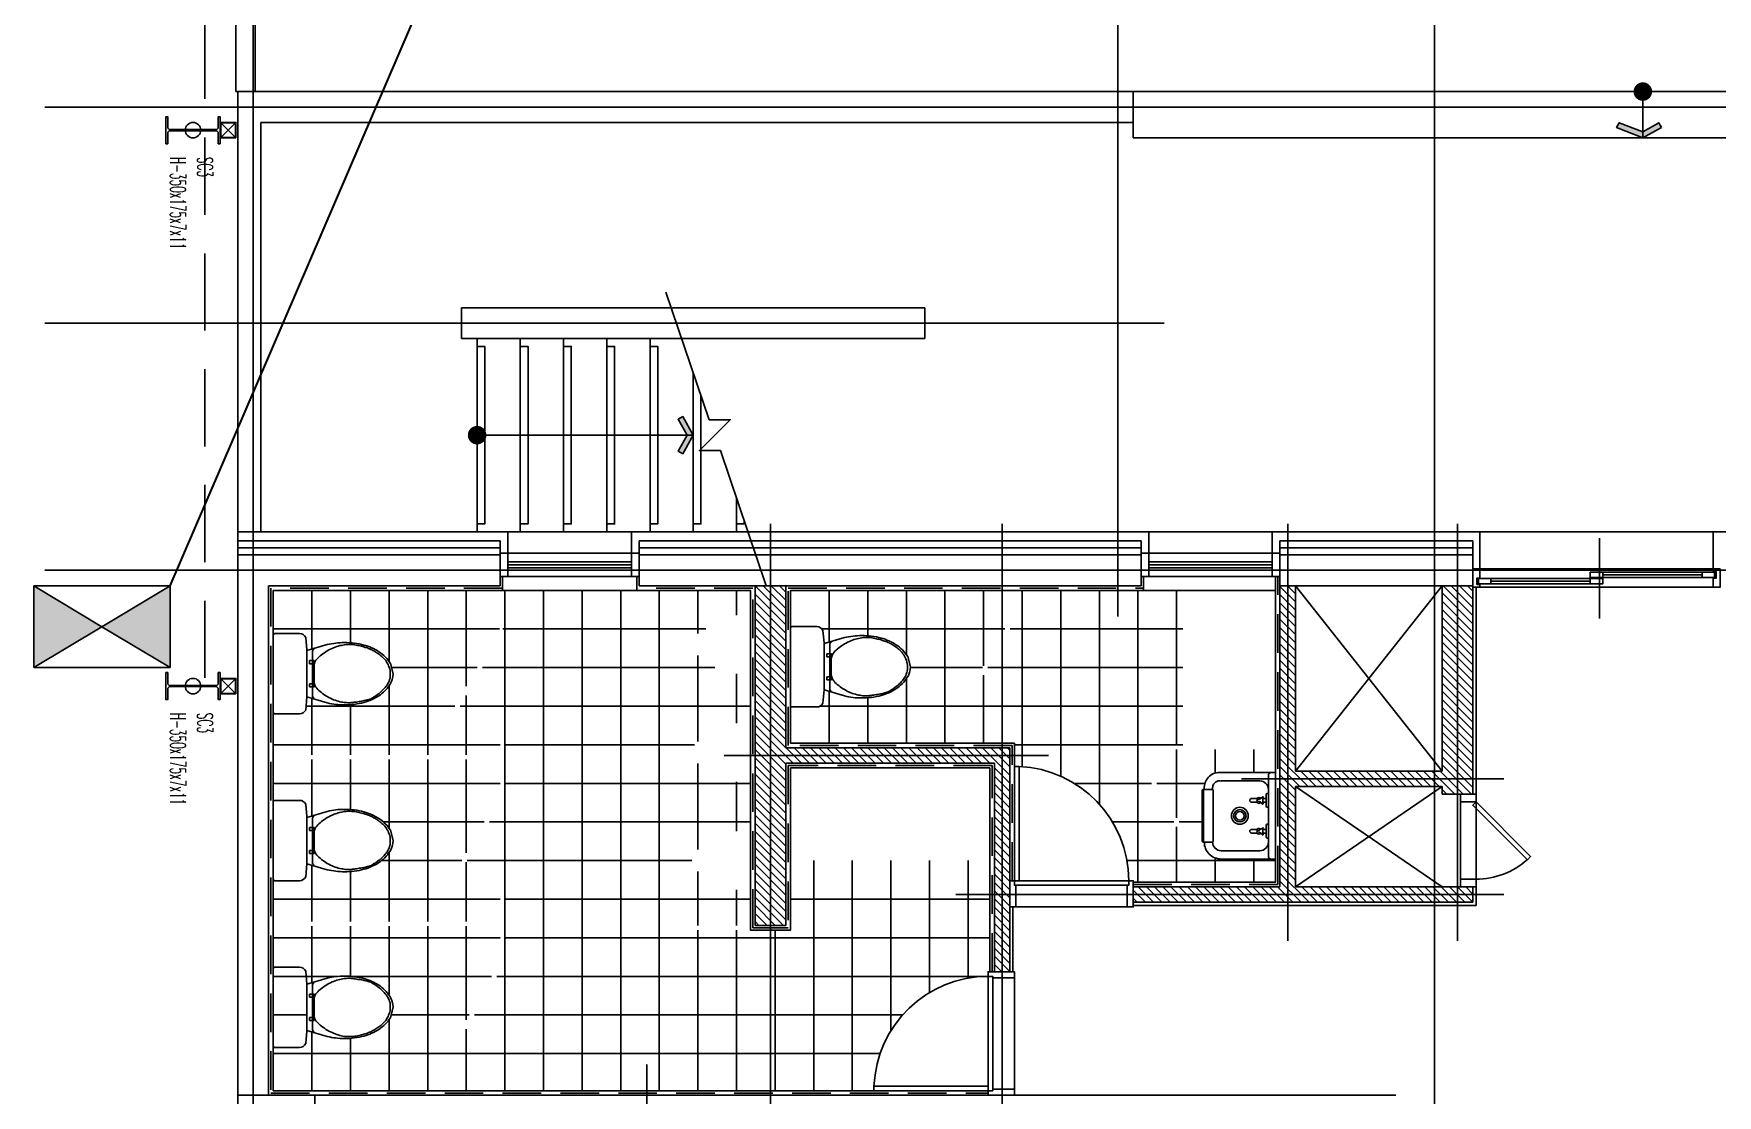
# Model space of a CAD drawing. Header units: millimetres. Extents: x 10462777 to 22643323, y 453826 to 1389191.
# Drawn here: x 11335074 to 11345979, y 601898 to 608773 of the extents above; entities that cross this region are included whole.
import ezdxf
from ezdxf.enums import TextEntityAlignment as Align

# ---------------------------------------------------------------- set-up
doc = ezdxf.new("R2010")
doc.units = ezdxf.units.MM
doc.header["$LTSCALE"] = 200
doc.header["$MEASUREMENT"] = 0
doc.linetypes.add('HIDDEN', pattern=[3.75, 2.5, -1.25])
doc.layers.get('0').update_dxf_attribs({"linetype": 'CONTINUOUS'})
doc.layers.add('AM_8', color=1, linetype='CONTINUOUS', lineweight=15)
for name, color, linetype in [('CEN', 1, 'CONTINUOUS'), ('COL', 2, 'CONTINUOUS'), ('column', 2, 'CONTINUOUS'), ('door', 4, 'CONTINUOUS'), ('EL', 9, 'CONTINUOUS'), ('ELE6', 7, 'CONTINUOUS'), ('FIN', 5, 'CONTINUOUS'), ('FUR', 8, 'CONTINUOUS'), ('HATCH', 8, 'CONTINUOUS'), ('ma', 7, 'HIDDEN'), ('open', 1, 'CONTINUOUS'), ('panel', 4, 'CONTINUOUS'), ('PIPE', 4, 'CONTINUOUS'), ('res', 9, 'HIDDEN'), ('st', 8, 'CONTINUOUS'), ('TOI', 8, 'CONTINUOUS'), ('WAL', 3, 'CONTINUOUS'), ('WID', 4, 'CONTINUOUS'), ('win', 6, 'CONTINUOUS'), ('WIN2', 5, 'CONTINUOUS'), ('단열재', 8, 'CONTINUOUS'), ('바닥타일', 5, 'CONTINUOUS'), ('외부마감', 5, 'CONTINUOUS')]:
    doc.layers.add(name, color=color, linetype=linetype)
doc.layers.add('No_Print', color=153, linetype='CONTINUOUS', plot=False)
doc.styles.add('HYwulM', font='txt.shx ', dxfattribs={"bigfont": ' whgtxt.shx'})
doc.linetypes.add('BATTING', pattern='A,0.00254,-2.54,[134,ltypeshp.shx,S=2.54,R=0,X=-2.54,Y=0],-5.08,[134,ltypeshp.shx,S=2.54,R=180,X=2.54,Y=0],-2.54', length=10.16254)

# ---------------------------------------------------------------- blocks, each defined once
blk = doc.blocks.new('to-la-004-D-P')
for p, q in [((-280, 0), (-280, -28)), ((-280, 0), (-280, -350)), ((280, -350), (280, 0)), ((280, -28), (280, 0)), ((0, -45), (-263, -45)), ((-226, -100), (-226, -351)), ((171, -45), (-171, -45)), ((-145, -52), (-145, -45)), ((-138, -59), (-88, -59)), ((-62, -59), (-112, -59)), ((-112, -59), (-112, -80)), ((-88, -59), (-78, -59)), ((-88, -59), (-88, -81)), ((-55, -52), (-55, -45)), ((55, -52), (55, -45)), ((62, -59), (112, -59)), ((138, -59), (88, -59)), ((88, -59), (88, -80)), ((112, -59), (112, -81)), ((145, -52), (145, -45)), ((263, -45), (171, -45)), ((226, -351), (226, -100)), ((-112, -123), (-112, -153)), ((-88, -122), (-88, -153)), ((88, -123), (88, -153)), ((112, -122), (112, -153)), ((-186, -406), (-170, -406)), ((-170, -408), (-170, -468)), ((-165, -403), (0, -403)), ((165, -403), (0, -403)), ((171, -406), (170, -406)), ((170, -408), (170, -468)), ((-185, -460), (-170, -460)), ((-170, -465), (0, -465)), ((-165, -473), (165, -473)), ((170, -465), (0, -465)), ((170, -460), (170, -460))]:
    blk.add_line(p, q)
for radius in [55, 40, 27.1]:
    blk.add_circle((0, -230), radius)
for centre, radius, start, end in [((-263, -28), 17, 180, 270), ((-171, -100), 55, 90, 180), ((-138, -52), 7, 180, 270), ((-120, -81), 3.46, 61.6025, 241.6025), ((-153, -121), 48.1, 7.4757, 50.564), ((-99, -34), 48.1, 245.1277, 291.9121), ((-100, -106), 18.2, 135.2631, 221.2679), ((-48, -122), 48.1, 128.6801, 170.795), ((-100, -106), 18.2, 320.2571, 41.3381), ((-79, -82), 3.4, 295.5975, 115.5975), ((-62, -52), 7, 270, 0), ((62, -52), 7, 180, 270), ((80, -81), 3.46, 61.6025, 241.6025), ((47, -121), 48.1, 7.4757, 50.564), ((101, -34), 48.1, 245.1277, 291.9121), ((100, -106), 18.2, 135.2631, 221.2679), ((152, -122), 48.1, 128.6801, 170.795), ((100, -106), 18.2, 320.2571, 41.3381), ((121, -82), 3.4, 295.5975, 115.5975), ((138, -52), 7, 270, 0), ((171, -100), 55, 0, 90), ((263, -28), 17, 270, 0), ((-119, -123), 7, 0, 41.2679), ((-100, -153), 12.2, 180, 0), ((-100, -115), 4.93, 180.0773, 0.0773), ((-81, -122), 7, 140.2571, 180), ((81, -123), 7, 0, 41.2679), ((100, -153), 12.2, 180, 0), ((100, -115), 4.93, 180.0773, 0.0773), ((119, -122), 7, 140.2571, 180), ((-183, -362), 98.1, 172.9916, 268.633), ((-183, -362), 43.9, 165.3192, 266.7228), ((-165, -408), 5, 90, 180), ((165, -408), 5, 0, 90), ((170, -350), 110, 270, 0), ((171, -351), 55, 270, 0), ((-165, -468), 5, 180, 270), ((165, -468), 5, 270, 0)]:
    blk.add_arc(centre, radius, start, end)
blk = doc.blocks.new('2p-t204')
at = {"color": 0}
for p, q in [((-150, -217), (155, -217)), ((-150, -255), (150, -255)), ((-85, -235), (-65, -235)), ((-85, -265), (-85, -235)), ((-65, -265), (-85, -265)), ((-65, -235), (-65, -265)), ((65, -265), (65, -235)), ((65, -235), (85, -235)), ((85, -265), (65, -265)), ((85, -235), (85, -265))]:
    blk.add_line(p, q, dxfattribs=at)
blk.add_lwpolyline([(150, -217), (189, -350, -0.05768), (202, -461, -0.065122), (186, -587, -0.077906), (143, -683, -0.107177), (72, -754, -0.144137), (0, -776), (-67, -759, -0.107177), (-143, -683, -0.077906), (-186, -587, -0.065122), (-202, -461, -0.057645), (-189, -350), (-150, -217), (-155, -217), (-235, -210, -0.286796), (-260, -170), (-260, -10, -0.414214), (-250, 0), (250, 0, -0.414214), (260, -10), (260, -170, -0.286796), (235, -210), (150, -217)], format="xyb", dxfattribs=at)
blk.add_lwpolyline([(155, -217), (150, -217)], dxfattribs=at)
blk.add_lwpolyline([(87, -276), (94, -282), (101, -288), (108, -295), (115, -303), (122, -312), (129, -321), (136, -331), (142, -340), (148, -350), (154, -360), (159, -370), (164, -381), (168, -391), (172, -401), (175, -411), (178, -421), (181, -431), (183, -441), (184, -450), (186, -459), (187, -468), (187, -475), (188, -482), (188, -487), (188, -491), (189, -495), (188, -497), (188, -499), (188, -502), (187, -504), (187, -508), (186, -512), (186, -517), (185, -524), (184, -531), (183, -539), (181, -548), (180, -556), (179, -565), (177, -573), (176, -582), (174, -589), (172, -597), (171, -604), (169, -610), (168, -615), (166, -620), (165, -624), (164, -627), (164, -629), (163, -631), (162, -633), (161, -635), (160, -636), (159, -639), (157, -641), (155, -645), (152, -649), (149, -654), (146, -659), (142, -665), (137, -672), (132, -678), (127, -685), (122, -692), (116, -699), (109, -706), (103, -712), (96, -719), (88, -725), (81, -731), (73, -737), (64, -742), (56, -746), (47, -750), (37, -753), (28, -756), (18, -757), (9, -758), (-1, -758), (-11, -758), (-22, -756), (-32, -754), (-41, -751), (-51, -747), (-60, -743), (-69, -738), (-78, -733), (-85, -728), (-93, -722), (-99, -716), (-105, -710), (-111, -703), (-117, -697), (-122, -690), (-127, -684), (-131, -677), (-136, -671), (-140, -664), (-144, -658), (-148, -651), (-151, -644), (-155, -638), (-158, -631), (-161, -624), (-164, -617), (-167, -610), (-169, -603), (-171, -595), (-174, -587), (-176, -580), (-178, -571), (-180, -563), (-182, -555), (-184, -546), (-186, -537), (-187, -528), (-189, -519), (-189, -509), (-190, -500), (-190, -490), (-190, -481), (-189, -471), (-188, -461), (-186, -451), (-184, -441), (-182, -431), (-179, -421), (-176, -411), (-172, -401), (-168, -391), (-164, -381), (-159, -370), (-154, -360), (-149, -350), (-143, -340), (-136, -331), (-129, -321), (-123, -312), (-115, -303), (-108, -295), (-101, -288), (-94, -282), (-87, -276), (-80, -272), (-74, -269), (-67, -267), (-61, -265), (-54, -264), (-48, -264), (-41, -264), (-33, -264), (-25, -264), (-17, -264), (-8, -264), (0, -264), (9, -264), (17, -264), (26, -264), (33, -264), (41, -264), (48, -264), (54, -264), (61, -265), (67, -267), (74, -269), (80, -272)], close=True, dxfattribs=at)
for centre, start, end in [((-148, -267), 98.7037, 171.2963), ((148, -267), 8.7037, 81.2963)]:
    blk.add_arc(centre, 11.9, start, end, dxfattribs=at)

msp = doc.modelspace()

# ---------------------------------------------------------------- hatches: boundary and pattern name
at = {"layer": 'AM_8', "ltscale": 10}
for points in [[(11335516.93627, 604933.26695), (11335516.93627, 604933.26695), (11335516.93627, 604933.26695), (11335074.44813, 605198.34014), (11335074.44813, 604668.19375)], [(11335959.4244, 604668.19375), (11335959.4244, 605198.34014), (11335516.93627, 604933.26695), (11335760.28468, 604787.4887)]]:
    msp.add_hatch(color=0, dxfattribs=at).paths.add_polyline_path(points)
at = {"layer": 'HATCH', "ltscale": 10}
h = msp.add_hatch(dxfattribs=at)
h.set_pattern_fill('ANSI31', color=256, scale=300, angle=810, style=0)
h.set_pattern_definition([(135, (11341996.325, 656882.325), (-26.516504, -26.516504), [])])
h.paths.add_polyline_path([(11339746.32522, 605198.38494), (11339946.32522, 605198.38494), (11339946.32522, 604148.38494), (11341396.32522, 604148.38494), (11341396.32522, 602698.38494), (11341296.32522, 602698.38494), (11341296.32522, 604048.38494), (11339946.32522, 604048.38494), (11339946.32522, 602998.38494), (11339746.32522, 602998.38494)])
h = msp.add_hatch(dxfattribs=at)
h.set_pattern_fill('ANSI31', color=256, scale=300, angle=810, style=0)
h.set_pattern_definition([(135, (11344396.325, 603148.385), (-26.5165, -26.5165), [])])
h.paths.add_polyline_path([(11343246.32522, 603898.38494), (11344196.32522, 603898.38494), (11344196.32522, 603848.38494), (11344396.32522, 603848.38494), (11344396.32522, 605198.38494), (11344196.32522, 605198.38494), (11344196.32522, 603998.38494), (11343246.32522, 603998.38494), (11343246.32522, 605198.38494), (11343146.32522, 605198.38494), (11343146.32522, 603248.38494), (11342196.32523, 603248.38494), (11342196.32523, 603148.38494), (11344396.32522, 603148.38494), (11344396.32522, 603248.38494), (11343246.32522, 603248.38494)])
at = {"layer": 'st'}
for points in [[(11345616.32522, 608166.19356), (11345496.32522, 608098.38494), (11345326.32522, 608166.19356), (11345343.54387, 608196.66516), (11345496.32522, 608138.58631), (11345599.10658, 608196.66516)], [(11339278.5166, 606053.38494), (11339346.32523, 606173.38494), (11339278.5166, 606293.38494), (11339248.045, 606276.16629), (11339306.12386, 606173.38494), (11339248.045, 606070.60358)]]:
    msp.add_hatch(color=256, dxfattribs=at).paths.add_polyline_path(points)
at = {"layer": '바닥타일', "ltscale": 10}
h = msp.add_hatch(dxfattribs=at)
h.set_pattern_fill('NET', color=256, scale=2000, angle=810, style=0)
h.set_pattern_definition([(90, (11336626.33, 605168.38), (-250, 2e-13), []), (180, (11336626.33, 605168.38), (-2e-13, -250), [])])
h.paths.add_polyline_path([(11336626.32522, 605168.38494), (11336626.32522, 604103.38494), (11338096.32522, 604103.38494), (11338096.32522, 604328.38494, -0.1189507875), (11337822.68122, 604394.41962), (11337822.30599, 604393.76969), (11337796.32522, 604408.76969), (11338096.32522, 604928.38494), (11338096.32522, 605168.38494)])
h.paths.add_polyline_path([(11336881.32522, 604693.38494), (11336881.32522, 604563.38494), (11336892.54418, 604563.38494), (11336891.60159, 604567.39311), (11336890.69025, 604573.89085), (11336890.22227, 604580.594), (11336890.04985, 604587.59914), (11336890.02522, 604595.00286), (11336890.02522, 604602.86522), (11336890.02522, 604611.10014), (11336890.02522, 604619.58499), (11336890.02522, 604628.19715), (11336890.02522, 604636.81401), (11336890.02522, 604645.31294), (11336890.02522, 604653.57131), (11336890.02522, 604661.46652), (11336890.04985, 604668.91208), (11336890.22227, 604675.96609), (11336890.69025, 604682.72281), (11336891.60159, 604689.27647), (11336892.55938, 604693.38494)], flags=16)
h.paths.add_polyline_path([(11336626.32522, 604073.38494), (11336626.32522, 603023.38494), (11338096.32522, 603023.38494), (11338096.32522, 603248.38494, -0.1189507875), (11337822.68122, 603314.41962), (11337822.30599, 603313.76969), (11337796.32522, 603328.76969), (11338096.32522, 603848.38494), (11338096.32522, 604073.38494)])
h.paths.add_polyline_path([(11336881.32522, 603613.38494), (11336881.32522, 603483.38494), (11336892.54418, 603483.38494), (11336891.60159, 603487.39311), (11336890.69025, 603493.89085), (11336890.22227, 603500.594), (11336890.04985, 603507.59914), (11336890.02522, 603515.00286), (11336890.02522, 603522.86522), (11336890.02522, 603531.10014), (11336890.02522, 603539.58499), (11336890.02522, 603548.19715), (11336890.02522, 603556.81401), (11336890.02522, 603565.31294), (11336890.02522, 603573.57131), (11336890.02522, 603581.46652), (11336890.04985, 603588.91208), (11336890.22227, 603595.96609), (11336890.69025, 603602.72281), (11336891.60159, 603609.27647), (11336892.55938, 603613.38494)], flags=16)
h.paths.add_polyline_path([(11336626.32522, 602993.38494), (11336626.32522, 602718.38494, -0.4142135624), (11336636.32522, 602728.38494), (11336796.32522, 602728.38494, -0.2867962264), (11336836.32522, 602703.38494), (11336843.69482, 602618.63453), (11336975.91535, 602657.60479, -0.0576804472), (11337087.36058, 602670.50413, -0.0002206065), (11337087.79109, 602670.50394, 0.0579017904), (11336975.91535, 602657.60479), (11336843.27413, 602618.51054), (11336843.69482, 602318.13534), (11336843.26706, 602313.21608), (11336836.32522, 602233.38494, -0.2867962264), (11336796.32522, 602208.38494), (11336636.32522, 602208.38494, -0.4142135624), (11336626.32522, 602218.38494), (11336626.32522, 601928.38494), (11338096.32522, 601928.38494), (11338096.32522, 602168.38494, -0.1189507875), (11337822.68122, 602234.41962), (11337822.30599, 602233.76969), (11337796.32522, 602248.76969), (11338096.32522, 602768.38494), (11338096.32522, 602993.38494)])
h.paths.add_polyline_path([(11336881.32522, 602533.38494), (11336881.32522, 602403.38494), (11336892.55938, 602403.38494), (11336891.60159, 602407.49341), (11336890.69025, 602414.04707), (11336890.22227, 602420.80378), (11336890.04985, 602427.85779), (11336890.02522, 602435.30335), (11336890.02522, 602443.19856), (11336890.02522, 602451.45694), (11336890.02522, 602459.95586), (11336890.02522, 602468.57272), (11336890.02522, 602477.18489), (11336890.02522, 602485.66974), (11336890.02522, 602493.90465), (11336890.02522, 602501.76702), (11336890.04985, 602509.17074), (11336890.22227, 602516.17587), (11336890.69025, 602522.87902), (11336891.60159, 602529.37676), (11336892.54418, 602533.38494)], flags=16)
h.paths.add_polyline_path([(11338126.32522, 605168.38494), (11338126.32522, 604928.38494), (11338096.32522, 604928.38494), (11338122.30599, 604913.38494), (11337822.68122, 604394.41962, 0.1189507875), (11338096.32522, 604328.38494), (11338126.32522, 604328.38494), (11338126.32522, 604103.38494), (11338126.32522, 604073.38494), (11338126.32522, 603848.38494), (11338096.32522, 603848.38494), (11338122.30599, 603833.38494), (11337822.68122, 603314.41962, 0.1189507875), (11338096.32522, 603248.38494), (11338126.32522, 603248.38494), (11338126.32522, 603023.38494), (11338126.32522, 602993.38494), (11338126.32522, 602768.38494), (11338096.32522, 602768.38494), (11338122.30599, 602753.38494), (11337822.68122, 602234.41962, 0.1189507875), (11338096.32522, 602168.38494), (11338126.32522, 602168.38494), (11338126.32522, 601928.38494), (11340516.32522, 601928.38494), (11340516.32522, 601958.38494), (11340516.89532, 601958.38494, -0.4023861306), (11341256.32522, 602668.42316), (11341256.32522, 602698.38494), (11341266.32522, 602698.38494), (11341266.32522, 603418.38494), (11339976.32522, 603418.38494), (11339976.32522, 602968.38494), (11339716.32522, 602968.38494), (11339216.32522, 602968.38494), (11339216.32522, 602998.38494), (11339716.32522, 602998.38494), (11339716.32522, 603228.38494), (11339506.32522, 603228.38494), (11339496.32522, 603253.38494, 0.0159624801), (11339476.32522, 603283.38494, 0.0464110053), (11339436.32522, 603313.38494, 0.0258997649), (11339396.32522, 603333.38494, -0.0271170056), (11339361.32522, 603358.38494, -0.0710216478), (11339341.32522, 603393.38494, -0.0485296054), (11339336.32522, 603418.38494, -0.0485296054), (11339341.32522, 603443.38494, -0.0710216478), (11339361.32522, 603478.38494, -0.0271170056), (11339396.32522, 603503.38494, 0.0258997649), (11339436.32522, 603523.38494, 0.0464110053), (11339476.32522, 603553.38494, 0.0159624801), (11339496.32522, 603583.38494), (11339506.32522, 603608.38494), (11339716.32522, 603608.38494), (11339716.32522, 603928.38494), (11339506.32522, 603928.38494), (11339496.32522, 603953.38494, 0.0159624801), (11339476.32522, 603983.38494, 0.0464110053), (11339436.32522, 604013.38494, 0.0258997649), (11339396.32522, 604033.38494, -0.0271170056), (11339361.32522, 604058.38494, -0.0710216478), (11339341.32522, 604093.38494, -0.0485296054), (11339336.32522, 604118.38494, -0.0485296054), (11339341.32522, 604143.38494, -0.0710216478), (11339361.32522, 604178.38494, -0.0271170056), (11339396.32522, 604203.38494, 0.0258997649), (11339436.32522, 604223.38494, 0.0464110053), (11339476.32522, 604253.38494, 0.0159624801), (11339496.32522, 604283.38494), (11339506.32522, 604308.38494), (11339716.32522, 604308.38494), (11339716.32522, 604628.38494), (11339506.32522, 604628.38494), (11339496.32522, 604653.38494, 0.0159624801), (11339476.32522, 604683.38494, 0.0464110053), (11339436.32522, 604713.38494, 0.0258997649), (11339396.32522, 604733.38494, -0.0271170056), (11339361.32522, 604758.38494, -0.0710216478), (11339341.32522, 604793.38494, -0.0485296054), (11339336.32522, 604818.38494, -0.0485296054), (11339341.32522, 604843.38494, -0.0710216478), (11339361.32522, 604878.38494, -0.0271170056), (11339396.32522, 604903.38494, 0.0258997649), (11339436.32522, 604923.38494, 0.0464110053), (11339476.32522, 604953.38494, 0.0159624801), (11339496.32522, 604983.38494), (11339506.32522, 605008.38494), (11339716.32522, 605008.38494), (11339716.32522, 605168.38494), (11339281.32522, 605168.38494)])
edge = h.paths.add_edge_path()
edge.add_line((11336843.69482, 604478.13534), (11336975.91535, 604439.16508))
edge.add_arc((11337087.36058, 604914.13697), 487.87123, 976.795246517, 990)
edge.add_arc((11337087.36058, 604914.13697), 487.87123, 989.999999999, 1004.903762603)
edge.add_arc((11337124.84327, 604773.30387), 342.13545, 1004.903762604, 1022.722461443)
edge.add_arc((11337182.00259, 604684.34582), 236.39652, 1022.722461445, 1047.192233066)
edge.add_arc((11337268.80789, 604628.38696), 133.1175, 1047.192233062, 1079.999999998)
edge.add_line((11337401.9254, 604628.38696), (11337385.3601, 604695.85206))
edge.add_arc((11337173.58941, 604559.33453), 251.96004, 1112.807766935, 1137.277538555)
edge.add_arc((11337124.84327, 604483.47004), 342.13545, 1137.277538557, 1155.096237396)
edge.add_arc((11337087.36058, 604342.63694), 487.87123, 1155.096237397, 1170.000000001)
edge.add_arc((11337087.36058, 604342.63694), 487.87123, 1169.999999999, 1183.196655139)
edge.add_line((11336975.98249, 604817.62458), (11336843.69482, 604778.63453))
edge.add_line((11336843.69482, 604778.63453), (11336843.26706, 604783.55379))
edge.add_line((11336843.26706, 604783.55379), (11336836.32522, 604863.38494))
edge.add_arc((11336796.32522, 604843.88494), 44.5, 1105.989233584, 1170)
edge.add_line((11336796.32522, 604888.38494), (11336636.32522, 604888.38494))
edge.add_arc((11336636.32522, 604878.38494), 10, 810, 900)
edge.add_line((11336626.32522, 604878.38494), (11336626.32522, 604378.38494))
edge.add_arc((11336636.32522, 604378.38494), 10, 900, 990)
edge.add_line((11336636.32522, 604368.38494), (11336796.32522, 604368.38494))
edge.add_arc((11336796.32522, 604412.88494), 44.5, 990, 1054.010766416)
edge.add_line((11336836.32522, 604393.38494), (11336843.69858, 604478.17856))
edge.add_line((11336843.69482, 603398.13534), (11336975.91535, 603359.16508))
edge.add_arc((11337087.36058, 603834.13697), 487.87123, 976.795246517, 990)
edge.add_arc((11337087.36058, 603834.13697), 487.87123, 989.999999999, 1004.903762603)
edge.add_arc((11337124.84327, 603693.30387), 342.13545, 1004.903762604, 1022.722461443)
edge.add_arc((11337182.00259, 603604.34582), 236.39652, 1022.722461445, 1047.192233066)
edge.add_arc((11337268.80789, 603548.38696), 133.1175, 1047.192233062, 1079.999999998)
edge.add_line((11337401.9254, 603548.38696), (11337385.3601, 603615.85206))
edge.add_arc((11337173.58941, 603479.33453), 251.96004, 1112.807766935, 1137.277538555)
edge.add_arc((11337124.84327, 603403.47004), 342.13545, 1137.277538557, 1155.096237396)
edge.add_arc((11337087.36058, 603262.63694), 487.87123, 1155.096237397, 1170.000000001)
edge.add_arc((11337087.36058, 603262.63694), 487.87123, 1169.999999999, 1183.196655139)
edge.add_line((11336975.98249, 603737.62458), (11336843.69482, 603698.63453))
edge.add_line((11336843.69482, 603698.63453), (11336843.26706, 603703.55379))
edge.add_line((11336843.26706, 603703.55379), (11336836.32522, 603783.38494))
edge.add_arc((11336796.32522, 603763.88494), 44.5, 1105.989233584, 1170)
edge.add_line((11336796.32522, 603808.38494), (11336636.32522, 603808.38494))
edge.add_arc((11336636.32522, 603798.38494), 10, 810, 900)
edge.add_line((11336626.32522, 603798.38494), (11336626.32522, 603298.38494))
edge.add_arc((11336636.32522, 603298.38494), 10, 900, 990)
edge.add_line((11336636.32522, 603288.38494), (11336796.32522, 603288.38494))
edge.add_arc((11336796.32522, 603332.88494), 44.5, 990, 1054.010766416)
edge.add_line((11336836.32522, 603313.38494), (11336843.69858, 603398.17856))
edge.add_line((11336843.69482, 602618.63453), (11336975.91535, 602657.60479))
edge.add_arc((11337087.36058, 602182.6329), 487.87123, 810, 823.204753483, ccw=False)
edge.add_arc((11337087.36058, 602182.6329), 487.87123, 795.096237397, 810.000000001, ccw=False)
edge.add_arc((11337124.84327, 602323.466), 342.13545, 1137.277538557, 1155.096237396, ccw=False)
edge.add_arc((11337182.00259, 602412.42406), 236.39652, 1112.807766934, 1137.277538555, ccw=False)
edge.add_arc((11337268.80789, 602468.38292), 133.1175, 1080.000000002, 1112.807766938, ccw=False)
edge.add_line((11337401.9254, 602468.38292), (11337385.3601, 602400.91782))
edge.add_arc((11337173.58941, 602537.43535), 251.96004, 1022.722461445, 1047.192233065, ccw=False)
edge.add_arc((11337124.84327, 602613.29983), 342.13545, 1004.903762604, 1022.722461443, ccw=False)
edge.add_arc((11337087.36058, 602754.13293), 487.87123, 989.999999999, 1004.903762603, ccw=False)
edge.add_arc((11337087.36058, 602754.13293), 487.87123, 976.803344861, 990.000000001, ccw=False)
edge.add_line((11336975.98249, 602279.14529), (11336843.69482, 602318.13534))
edge.add_line((11336843.69482, 602318.13534), (11336843.26706, 602313.21608))
edge.add_line((11336843.26706, 602313.21608), (11336836.32522, 602233.38494))
edge.add_arc((11336796.32522, 602252.88494), 44.5, 990, 1054.010766416, ccw=False)
edge.add_line((11336796.32522, 602208.38494), (11336636.32522, 602208.38494))
edge.add_arc((11336636.32522, 602218.38494), 10, 900, 990, ccw=False)
edge.add_line((11336626.32522, 602218.38494), (11336626.32522, 602718.38494))
edge.add_arc((11336636.32522, 602718.38494), 10, 810, 900, ccw=False)
edge.add_line((11336636.32522, 602728.38494), (11336796.32522, 602728.38494))
edge.add_arc((11336796.32522, 602683.88494), 44.5, 745.989233584, 810, ccw=False)
edge.add_line((11336836.32522, 602703.38494), (11336843.69858, 602618.59132))
h = msp.add_hatch(dxfattribs=at)
h.set_pattern_fill('NET', color=256, scale=2000, angle=810, style=0)
h.set_pattern_definition([(90, (11339976.33, 605168.38), (-250, 1e-13), []), (180, (11339976.33, 605168.38), (-2e-13, -250), [])])
h.paths.add_polyline_path([(11341396.32522, 604973.38494), (11341396.32522, 605168.38494), (11339976.32522, 605168.38494), (11339976.32522, 604923.38494, -0.4142135624), (11339986.32522, 604933.38494), (11340146.32522, 604933.38494, -0.2867962264), (11340186.32522, 604908.38494), (11340193.26706, 604828.55379), (11340193.69483, 604823.63453), (11340325.98249, 604862.62458, -0.0576758338), (11340437.42056, 604875.50816, -0.0650908626), (11340562.83918, 604859.0958), (11340562.83936, 604859.09575, 0.0651218259), (11340437.36058, 604875.50817, 0.057644994), (11340325.98249, 604862.62458), (11340193.69483, 604823.63453), (11340193.26706, 604828.55379), (11340186.32522, 604908.38494, 0.2867962264), (11340146.32522, 604933.38494), (11339986.32522, 604933.38494, 0.4142135624), (11339976.32522, 604923.38494), (11339976.32522, 604423.38494, 0.4142135624), (11339986.32522, 604413.38494), (11340146.32522, 604413.38494, 0.2867962264), (11340186.32522, 604438.38494), (11340193.69483, 604523.13534), (11340325.91535, 604484.16508, 0.0576804472), (11340437.36058, 604471.26574, 0.0000148182), (11340437.3895, 604471.26575, -0.0576953147), (11340325.91535, 604484.16508), (11340193.69483, 604523.13534), (11340186.32522, 604438.38494, -0.2867962264), (11340146.32522, 604413.38494), (11339986.32522, 604413.38494, -0.4142135624), (11339976.32522, 604423.38494), (11339976.32522, 604178.38494), (11341396.32522, 604178.38494), (11341396.32522, 604373.38494, -0.1189507875), (11341122.68122, 604439.41962), (11341122.30599, 604438.76969), (11341096.32522, 604453.76969)])
h.paths.add_polyline_path([(11341426.32522, 604373.38494), (11341426.32522, 604178.38494), (11341426.32522, 604028.38494), (11341456.32523, 604028.38494), (11341456.32523, 604027.81484, -0.4023861306), (11342166.36345, 603288.38494), (11342196.32523, 603288.38494), (11342196.32523, 603278.38494), (11342266.32522, 603278.38494), (11342266.32522, 603408.38494), (11342296.32522, 603408.38494, 0.1189507875), (11342569.96923, 603474.41962), (11342270.34446, 603993.38494), (11342296.32522, 604008.38494), (11342266.32522, 604008.38494), (11342266.32522, 604138.38494), (11342266.32522, 604168.38494), (11342516.32522, 604168.38494), (11342516.32522, 605168.38494), (11342261.32522, 605168.38494), (11341426.32522, 605168.38494), (11341426.32522, 604973.38494), (11341396.32522, 604973.38494), (11341422.30599, 604958.38494), (11341122.68122, 604439.41962, 0.1189507875), (11341396.32522, 604373.38494)])
h.paths.add_polyline_path([(11342596.32522, 603488.76969), (11342570.34446, 603473.76969), (11342569.96923, 603474.41962, -0.1189507875), (11342296.32522, 603408.38494), (11342296.32522, 603278.38494), (11343116.32522, 603278.38494), (11343116.32522, 603428.38494), (11342768.32522, 603428.38494, -0.4132420445), (11342658.32583, 603538.01995), (11342650.69714, 603538.01995, -0.4142135624), (11342645.69714, 603543.01995), (11342645.69714, 603873.74993, -0.4142135624), (11342650.69714, 603878.74993), (11342658.32522, 603878.74993), (11342658.32522, 603893.39432, -0.4433553566), (11342768.32522, 603988.38494), (11343116.32522, 603988.38494), (11343116.32522, 604138.38494), (11342296.32522, 604138.38494), (11342296.32522, 604008.38494)])
edge = h.paths.add_edge_path(flags=17)
edge.add_line((11340193.69483, 604523.13534), (11340325.91535, 604484.16508))
edge.add_arc((11340437.36058, 604959.13697), 487.87123, 256.795246517, 270)
edge.add_arc((11340437.36058, 604959.13697), 487.87123, 269.999999999, 284.903762603)
edge.add_arc((11340474.84327, 604818.30387), 342.13545, 284.903762604, 302.722461443)
edge.add_arc((11340532.00259, 604729.34582), 236.39652, 302.722461445, 327.192233066)
edge.add_arc((11340618.8079, 604673.38696), 133.1175, 327.192233062, 359.999999998)
edge.add_line((11340751.9254, 604673.38696), (11340735.3601, 604740.85206))
edge.add_arc((11340523.58941, 604604.33453), 251.96004, 392.807766935, 417.277538555)
edge.add_arc((11340474.84327, 604528.47004), 342.13545, 417.277538557, 435.096237396)
edge.add_arc((11340437.36058, 604387.63694), 487.87123, 435.096237397, 450.000000001)
edge.add_arc((11340437.36058, 604387.63694), 487.87123, 449.999999999, 463.196655139)
edge.add_line((11340325.98249, 604862.62458), (11340193.69483, 604823.63453))
edge.add_line((11340193.69483, 604823.63453), (11340193.26706, 604828.55379))
edge.add_line((11340193.26706, 604828.55379), (11340186.32522, 604908.38494))
edge.add_arc((11340146.32522, 604888.88494), 44.5, 385.989233584, 450)
edge.add_line((11340146.32522, 604933.38494), (11339986.32522, 604933.38494))
edge.add_arc((11339986.32522, 604923.38494), 10, 90, 180)
edge.add_line((11339976.32522, 604923.38494), (11339976.32522, 604423.38494))
edge.add_arc((11339986.32522, 604423.38494), 10, 180, 270)
edge.add_line((11339986.32522, 604413.38494), (11340146.32522, 604413.38494))
edge.add_arc((11340146.32522, 604457.88494), 44.5, 270, 334.010766416)
edge.add_line((11340186.32522, 604438.38494), (11340193.69858, 604523.17856))

# ---------------------------------------------------------------- linework, layer by layer
at = {"color": 30, "lineweight": 35, "ltscale": 10}
msp.add_line((11335959.4244, 605198.34014), (11346100.31629, 628778.28515), dxfattribs=at)
at = {"ltscale": 10}
for p, q in [((11335074.44813, 605198.34014), (11335516.93627, 604933.26695)), ((11335959.4244, 605198.34014), (11335074.44813, 605198.34014)), ((11335074.44813, 605198.34014), (11335074.44813, 604668.19375)), ((11335516.93627, 604933.26695), (11335959.4244, 605198.34014)), ((11335959.4244, 604668.19375), (11335959.4244, 605198.34014)), ((11335074.44813, 604668.19375), (11335516.93627, 604933.26695)), ((11335516.93627, 604933.26695), (11335959.4244, 604668.19375)), ((11335074.44813, 604668.19375), (11335959.4244, 604668.19375))]:
    msp.add_line(p, q, dxfattribs=at)
at = {"layer": 'CEN'}
for p, q in [((11336496.32522, 576798.38493), (11336496.32522, 609298.38494)), ((11342096.32522, 604998.38494), (11342096.32522, 609298.38494)), ((11344146.32522, 609298.38494), (11344146.32522, 576798.38493)), ((11353146.32522, 608298.38494), (11335146.32522, 608298.38494)), ((11342396.32522, 606898.38494), (11335146.32522, 606898.38494)), ((11339846.32522, 601498.38494), (11339846.32522, 605598.38494)), ((11341346.32522, 601498.38494), (11341346.32522, 605598.38494)), ((11344296.32522, 602898.38494), (11344296.32522, 605598.38494)), ((11353146.32522, 605298.38494), (11335146.32522, 605298.38494)), ((11341646.32522, 604098.38494), (11339546.32522, 604098.38494)), ((11342896.32522, 603948.38494), (11344596.32522, 603948.38494)), ((11341046.32522, 603198.38494), (11344596.32522, 603198.38494)), ((11339046.32522, 602098.38494), (11339046.32522, 597098.38494))]:
    msp.add_line(p, q, dxfattribs=at)
at = {"layer": 'CEN', "ltscale": 10}
msp.add_line((11343196.32522, 602898.38494), (11343196.32522, 605598.38494), dxfattribs=at)
at = {"layer": 'COL', "ltscale": 10}
for p, q in [((11340846.32523, 606998.38494), (11337846.32523, 606998.38494)), ((11337846.32523, 606798.38494), (11337846.32523, 606998.38494)), ((11340846.32523, 606998.38494), (11340846.32523, 606798.38494)), ((11340846.32523, 606798.38494), (11337846.32523, 606798.38494))]:
    msp.add_line(p, q, dxfattribs=at)
at = {"layer": 'COL'}
for p, q in [((11336396.32522, 601898.38494), (11336396.32522, 605398.38494)), ((11336396.32522, 605398.38494), (11338096.32522, 605398.38494)), ((11338096.32522, 605198.38494), (11338096.32522, 605398.38494)), ((11338996.32522, 605398.38494), (11342246.32522, 605398.38494)), ((11338996.32522, 605198.38494), (11338996.32522, 605398.38494)), ((11342246.32522, 605198.38494), (11342246.32522, 605398.38494)), ((11343146.32522, 605398.38494), (11344396.32522, 605398.38494)), ((11343146.32522, 605198.38494), (11343146.32522, 605398.38494)), ((11344396.32522, 605198.38494), (11344396.32522, 605398.38494)), ((11336596.32522, 605198.38494), (11338096.32522, 605198.38494)), ((11336596.32522, 601898.38494), (11336596.32522, 605198.38494)), ((11338996.32522, 605198.38494), (11342246.32522, 605198.38494)), ((11343146.32522, 605198.38494), (11344396.32522, 605198.38494)), ((11343896.32522, 601898.38494), (11336896.32522, 601898.38494))]:
    msp.add_line(p, q, dxfattribs=at)
for points in [[(11335958.32522, 608151.88492, -0.4142135624), (11335942.32522, 608167.88492), (11335942.32522, 608235.88492), (11335931.32522, 608235.88492), (11335931.32522, 608060.88492), (11335942.32522, 608060.88492), (11335942.32522, 608128.88492, -0.4142135624), (11335958.32522, 608144.88492), (11336254.32522, 608144.88492, -0.4142135624), (11336270.32522, 608128.88492), (11336270.32522, 608060.88492), (11336281.32522, 608060.88492), (11336281.32522, 608235.88492), (11336270.32522, 608235.88492), (11336270.32522, 608167.88492, -0.4142135624), (11336254.32522, 608151.88492)], [(11335958.32522, 604551.88492, -0.4142135624), (11335942.32522, 604567.88492), (11335942.32522, 604635.88492), (11335931.32522, 604635.88492), (11335931.32522, 604460.88492), (11335942.32522, 604460.88492), (11335942.32522, 604528.88492, -0.4142135624), (11335958.32522, 604544.88492), (11336254.32522, 604544.88492, -0.4142135624), (11336270.32522, 604528.88492), (11336270.32522, 604460.88492), (11336281.32522, 604460.88492), (11336281.32522, 604635.88492), (11336270.32522, 604635.88492), (11336270.32522, 604567.88492, -0.4142135624), (11336254.32522, 604551.88492)]]:
    msp.add_lwpolyline(points, format="xyb", close=True, dxfattribs=at)
at = {"layer": 'column'}
msp.add_lwpolyline([(11336896.32522, 601398.38494), (11336396.32522, 601398.38494), (11336396.32522, 601898.38494), (11336896.32522, 601898.38494), (11336896.32522, 601398.38494)], dxfattribs=at)
at = {"layer": 'door', "color": 8}
for p, q in [((11341436.32523, 603258.38494), (11342156.32523, 603258.38494)), ((11342166.32523, 603288.38494), (11341456.32523, 603288.38494)), ((11342156.32523, 603118.38494), (11341436.32523, 603118.38494)), ((11341256.32523, 602668.38494), (11341256.32523, 601958.38494)), ((11341286.32523, 601938.38494), (11341286.32523, 602658.38494)), ((11341426.32523, 602658.38494), (11341426.32523, 601938.38494))]:
    msp.add_line(p, q, dxfattribs=at)
at = {"layer": 'door', "linetype": 'Continuous'}
for points in [[(11341426.32523, 603288.38494), (11341426.32523, 604028.38494), (11341456.32523, 604028.38494), (11341456.32523, 603288.38494)], [(11344416.32522, 603798.38494), (11344316.32522, 603798.38494), (11344316.32522, 603848.38494), (11344416.32522, 603848.38494)], [(11341436.32523, 603258.38494), (11341436.32523, 603118.38494), (11341396.32523, 603118.38494), (11341396.32523, 603288.38494), (11341426.32523, 603288.38494), (11341426.32523, 603258.38494)], [(11342156.32523, 603118.38494), (11342196.32523, 603118.38494), (11342196.32523, 603288.38494), (11342166.32523, 603288.38494), (11342166.32523, 603258.38494), (11342156.32523, 603258.38494)], [(11344416.32522, 603248.38494), (11344316.32522, 603248.38494), (11344316.32522, 603298.38494), (11344416.32522, 603298.38494)], [(11341426.32523, 602658.38494), (11341426.32523, 602698.38494), (11341256.32523, 602698.38494), (11341256.32523, 602668.38494), (11341286.32523, 602668.38494), (11341286.32523, 602658.38494)], [(11341256.32523, 601928.38494), (11340516.32523, 601928.38494), (11340516.32523, 601958.38494), (11341256.32523, 601958.38494)], [(11341286.32523, 601938.38494), (11341426.32523, 601938.38494), (11341426.32523, 601898.38494), (11341256.32523, 601898.38494), (11341256.32523, 601928.38494), (11341286.32523, 601928.38494)]]:
    msp.add_lwpolyline(points, close=True, dxfattribs=at)
at = {"layer": 'door'}
msp.add_lwpolyline([(11344748.66541, 603423.61834), (11344769.87862, 603444.83155), (11344416.32522, 603798.38494), (11344395.11202, 603777.17173), (11344748.66541, 603423.61834)], dxfattribs=at)
at = {"layer": 'door', "linetype": 'Continuous'}
for centre, start, end in [((11341426.32523, 603288.38494), 0, 87.676681547), ((11341256.32523, 601928.38494), 90, 177.676681547)]:
    msp.add_arc(centre, 740.03823, start, end, dxfattribs=at)
at = {"layer": 'door'}
msp.add_arc((11344416.32522, 603798.38494), 500, 270, 311.560187299, dxfattribs=at)
at = {"layer": 'EL'}
msp.add_lwpolyline([(11339819.1979, 605198.38494), (11339522.72225, 606073.38494), (11339386.32523, 606073.38494), (11339586.32523, 606273.38494), (11339449.9282, 606273.38494), (11339168.11374, 607098.38494)], dxfattribs=at)
at = {"layer": 'ELE6', "linetype": 'Continuous'}
for p, q in [((11336396.32522, 608398.38494), (11348796.32522, 608398.38494)), ((11336396.32522, 605548.38494), (11336396.32522, 608398.38494)), ((11342196.32522, 608198.38494), (11342196.32522, 608098.38494)), ((11342196.32522, 608098.38494), (11348796.32522, 608098.38494))]:
    msp.add_line(p, q, dxfattribs=at)
at = {"layer": 'FIN', "ltscale": 10}
for p, q in [((11338946.32522, 605548.38494), (11338146.32522, 605548.38494)), ((11343096.32522, 605548.38494), (11342296.32522, 605548.38494)), ((11345951.32522, 605548.38494), (11344441.32522, 605548.38494)), ((11338981.32522, 605168.38494), (11338111.32523, 605168.38494)), ((11343116.32522, 605168.38494), (11342261.32522, 605168.38494)), ((11344316.32522, 603298.38494), (11344316.32522, 603798.38494)), ((11344416.32522, 603298.38494), (11344416.32522, 603798.38494))]:
    msp.add_line(p, q, dxfattribs=at)
at = {"layer": 'ma'}
msp.add_line((11336183.82522, 604600.88492), (11336183.82522, 614600.88492), dxfattribs=at)
at = {"layer": 'No_Print'}
for centre in [(11336106.32522, 608148.38492), (11336106.32522, 604548.38492)]:
    msp.add_circle(centre, 50, dxfattribs=at)
at = {"layer": 'open', "ltscale": 10}
for p, q in [((11343246.32522, 603998.38494), (11344196.32522, 605198.38494)), ((11344196.32522, 603998.38494), (11343246.32522, 605198.38494)), ((11344196.32522, 603248.38494), (11343246.32522, 603898.38494)), ((11343246.32522, 603248.38494), (11344196.32522, 603898.38494))]:
    msp.add_line(p, q, dxfattribs=at)
at = {"layer": 'panel'}
for p, q in [((11336383.82522, 609998.38492), (11336383.82522, 608398.38494)), ((11336508.82522, 609998.38492), (11336508.82522, 608398.38494)), ((11336383.82522, 608398.38494), (11336508.82522, 608398.38494))]:
    msp.add_line(p, q, dxfattribs=at)
at = {"layer": 'PIPE'}
for p, q in [((11336286.12522, 608100.68492), (11336381.52522, 608196.08492)), ((11336381.52522, 608100.68492), (11336286.12522, 608196.08492)), ((11336286.12522, 604500.68492), (11336381.52522, 604596.08492)), ((11336381.52522, 604500.68492), (11336286.12522, 604596.08492))]:
    msp.add_line(p, q, dxfattribs=at)
for points in [[(11336383.82522, 608098.38492), (11336383.82522, 608198.38492), (11336283.82522, 608198.38492), (11336283.82522, 608098.38492)], [(11336381.52522, 608100.68492), (11336381.52522, 608196.08492), (11336286.12522, 608196.08492), (11336286.12522, 608100.68492)], [(11336383.82522, 604498.38492), (11336383.82522, 604598.38492), (11336283.82522, 604598.38492), (11336283.82522, 604498.38492)], [(11336381.52522, 604500.68492), (11336381.52522, 604596.08492), (11336286.12522, 604596.08492), (11336286.12522, 604500.68492)]]:
    msp.add_lwpolyline(points, close=True, dxfattribs=at)
at = {"layer": 'res', "ltscale": 0.5}
for points in [[(11342196.32522, 603263.38494), (11343131.32522, 603263.38494), (11343131.32522, 605258.38494)], [(11338111.32523, 605183.38494), (11336611.32522, 605183.38494), (11336611.32522, 601913.38494), (11341256.32523, 601913.38494)], [(11341281.32522, 602698.38494), (11341281.32522, 604033.38494), (11339961.32522, 604033.38494), (11339961.32522, 602983.38494), (11339731.32522, 602983.38494), (11339731.32522, 605183.38494), (11338981.32522, 605183.38494)], [(11341411.32522, 603288.38494), (11341411.32522, 604163.38494), (11339961.32522, 604163.38494), (11339961.32522, 605183.38494), (11342261.32522, 605183.38494)]]:
    msp.add_lwpolyline(points, dxfattribs=at)
at = {"layer": 'st'}
for p, q in [((11342196.32522, 608198.38494), (11342196.32522, 608398.38494)), ((11345496.32522, 608398.38494), (11345496.32522, 608098.38494)), ((11336546.32522, 605548.38494), (11336546.32522, 608198.38494)), ((11337946.32523, 605548.38494), (11337946.32523, 606798.38494)), ((11338226.32523, 605548.38494), (11338226.32523, 606798.38494)), ((11338506.32523, 605548.38494), (11338506.32523, 606798.38494)), ((11338786.32523, 605548.38494), (11338786.32523, 606798.38494)), ((11339066.32523, 605548.38494), (11339066.32523, 606798.38494)), ((11339346.32523, 605548.38494), (11339346.32523, 606576.6783)), ((11339346.32523, 606173.38494), (11337946.32523, 606173.38494)), ((11339626.32523, 605548.38494), (11339626.32523, 605767.61749))]:
    msp.add_line(p, q, dxfattribs=at)
at = {"layer": 'st', "ltscale": 10}
msp.add_line((11336546.32522, 608198.38494), (11342196.32522, 608198.38494), dxfattribs=at)
at = {"layer": 'st', "const_width": 60}
for points in [[(11345526.32522, 608398.38494, 1), (11345466.32522, 608398.38494, 1)], [(11337946.32523, 606143.38494, 1), (11337946.32523, 606203.38494, 1)]]:
    msp.add_lwpolyline(points, format="xyb", close=True, dxfattribs=at)
at = {"layer": 'st'}
for points in [[(11345616.32522, 608166.19356), (11345496.32522, 608098.38494), (11345326.32522, 608166.19356), (11345343.54387, 608196.66516), (11345496.32522, 608138.58631), (11345599.10658, 608196.66516)], [(11339278.5166, 606053.38494), (11339346.32523, 606173.38494), (11339278.5166, 606293.38494), (11339248.045, 606276.16629), (11339306.12386, 606173.38494), (11339248.045, 606070.60358)]]:
    msp.add_lwpolyline(points, close=True, dxfattribs=at)
for points in [[(11337946.32523, 606748.38494), (11337996.32523, 606748.38494), (11337996.32523, 605598.38494), (11337946.32523, 605598.38494)], [(11338226.32523, 606748.38494), (11338276.32523, 606748.38494), (11338276.32523, 605598.38494), (11338226.32523, 605598.38494)], [(11338506.32523, 606748.38494), (11338556.32523, 606748.38494), (11338556.32523, 605598.38494), (11338506.32523, 605598.38494)], [(11338786.32523, 606748.38494), (11338836.32523, 606748.38494), (11338836.32523, 605598.38494), (11338786.32523, 605598.38494)], [(11339066.32523, 606748.38494), (11339116.32523, 606748.38494), (11339116.32523, 605598.38494), (11339066.32523, 605598.38494)], [(11339396.32523, 606430.3054), (11339396.32523, 605598.38494), (11339346.32523, 605598.38494)], [(11339675.35912, 605622.90188), (11339675.19544, 605598.38494), (11339626.32523, 605598.38494)]]:
    msp.add_lwpolyline(points, dxfattribs=at)
at = {"layer": 'TOI'}
for p, q in [((11344416.32522, 605188.38494), (11344416.32522, 603848.38494)), ((11344416.32522, 603248.38494), (11344416.32522, 603128.38494)), ((11342196.32522, 603128.38494), (11344416.32522, 603128.38494)), ((11341416.32522, 602698.38494), (11341416.32522, 603118.38494))]:
    msp.add_line(p, q, dxfattribs=at)
for points in [[(11338111.32523, 605258.38494), (11338111.32523, 605168.38494), (11336626.32522, 605168.38494), (11336626.32522, 601928.38494), (11341256.32522, 601928.38494)], [(11341266.32522, 602698.38494), (11341266.32522, 604018.38494), (11339976.32522, 604018.38494), (11339976.32522, 602968.38494), (11339716.32522, 602968.38494), (11339716.32522, 605168.38494), (11338981.32522, 605168.38494), (11338981.32522, 605258.38494)], [(11341426.32522, 603288.38494), (11341426.32522, 604178.38494), (11339976.32522, 604178.38494), (11339976.32522, 605168.38494), (11342261.32522, 605168.38494), (11342261.32522, 605258.38494)], [(11342196.32523, 603278.38494), (11343116.32522, 603278.38494), (11343116.32522, 605258.38494)]]:
    msp.add_lwpolyline(points, dxfattribs=at)
at = {"layer": 'WAL', "linetype": 'ByBlock'}
for p, q in [((11339746.32522, 602998.38494), (11339746.32522, 605198.38494)), ((11339746.32522, 605198.38494), (11339946.32522, 605198.38494)), ((11339946.32522, 604148.38494), (11339946.32522, 605198.38494)), ((11343146.32522, 605198.38494), (11343246.32522, 605198.38494)), ((11343146.32522, 605198.38494), (11343146.32522, 603248.38494)), ((11343246.32522, 605198.38494), (11343246.32522, 603998.38494)), ((11344196.32522, 605198.38494), (11344196.32522, 603998.38494)), ((11344396.32522, 605198.38494), (11344396.32522, 603848.38494)), ((11339946.32522, 604148.38494), (11341396.32522, 604148.38494)), ((11341396.32522, 602698.38494), (11341396.32522, 604148.38494)), ((11339946.32522, 604048.38494), (11341296.32522, 604048.38494)), ((11339946.32522, 602998.38494), (11339946.32522, 604048.38494)), ((11341296.32522, 602698.38494), (11341296.32522, 604048.38494)), ((11343246.32522, 603998.38494), (11344196.32522, 603998.38494)), ((11343246.32522, 603898.38494), (11343246.32522, 603248.38494)), ((11343246.32522, 603898.38494), (11344196.32522, 603898.38494)), ((11344196.32522, 603898.38494), (11344196.32522, 603848.38494)), ((11344196.32522, 603848.38494), (11344396.32522, 603848.38494)), ((11342196.32522, 603248.38494), (11343146.32522, 603248.38494)), ((11342196.32523, 603148.38494), (11342196.32523, 603248.38494)), ((11343246.32522, 603248.38494), (11344396.32522, 603248.38494)), ((11344396.32522, 603248.38494), (11344396.32522, 603148.38494)), ((11342196.32522, 603148.38494), (11344396.32522, 603148.38494)), ((11339746.32522, 602998.38494), (11339946.32522, 602998.38494)), ((11341396.32523, 602698.38494), (11341296.32523, 602698.38494))]:
    msp.add_line(p, q, dxfattribs=at)
at = {"layer": 'WID'}
for p, q in [((11345216.32522, 604985.38494), (11345216.32522, 605505.38494)), ((11344441.32522, 605308.38494), (11345951.32522, 605308.38494)), ((11344511.32522, 605245.38494), (11345156.32522, 605245.38494)), ((11344511.32522, 605227.38494), (11345156.32522, 605227.38494)), ((11344511.32522, 605210.38494), (11345156.32522, 605210.38494)), ((11345236.32522, 605286.38494), (11345881.32522, 605286.38494)), ((11345236.32522, 605268.38494), (11345881.32522, 605268.38494)), ((11345236.32522, 605251.38494), (11345881.32522, 605251.38494)), ((11344441.32522, 605188.38494), (11345951.32522, 605188.38494))]:
    msp.add_line(p, q, dxfattribs=at)
for points in [[(11344396.32522, 605188.38494), (11344441.32522, 605188.38494), (11344441.32522, 605207.38494), (11344421.32522, 605207.38494), (11344421.32522, 605248.38494), (11344441.32522, 605248.38494), (11344441.32522, 605308.38494), (11344396.32522, 605308.38494)], [(11345996.32522, 605308.38494), (11345951.32522, 605308.38494), (11345951.32522, 605289.38494), (11345971.32522, 605289.38494), (11345971.32522, 605248.38494), (11345951.32522, 605248.38494), (11345951.32522, 605188.38494), (11345996.32522, 605188.38494)], [(11344431.32522, 605245.38494), (11344511.32522, 605245.38494), (11344511.32522, 605210.38494), (11344431.32522, 605210.38494)], [(11345156.32522, 605286.38494), (11345236.32522, 605286.38494), (11345236.32522, 605251.38494), (11345156.32522, 605251.38494)], [(11345156.32522, 605286.38494), (11345236.32522, 605286.38494), (11345236.32522, 605251.38494), (11345156.32522, 605251.38494)], [(11345156.32522, 605245.38494), (11345236.32522, 605245.38494), (11345236.32522, 605210.38494), (11345156.32522, 605210.38494)], [(11345156.32522, 605245.38494), (11345236.32522, 605245.38494), (11345236.32522, 605210.38494), (11345156.32522, 605210.38494)], [(11345881.32522, 605286.38494), (11345961.32522, 605286.38494), (11345961.32522, 605251.38494), (11345881.32522, 605251.38494)]]:
    msp.add_lwpolyline(points, close=True, dxfattribs=at)
at = {"layer": 'win'}
for p, q in [((11338946.32522, 605408.38494), (11338146.32522, 605408.38494)), ((11343096.32522, 605408.38494), (11342296.32522, 605408.38494)), ((11338946.32522, 605258.38494), (11338146.32522, 605258.38494)), ((11343096.32522, 605258.38494), (11342296.32522, 605258.38494))]:
    msp.add_line(p, q, dxfattribs=at)
for points in [[(11338146.32522, 605258.38494), (11338096.32522, 605258.38494), (11338096.32522, 605408.38494), (11338146.32522, 605408.38494)], [(11338946.32522, 605258.38494), (11338996.32522, 605258.38494), (11338996.32522, 605408.38494), (11338946.32522, 605408.38494)], [(11342296.32522, 605258.38494), (11342246.32522, 605258.38494), (11342246.32522, 605408.38494), (11342296.32522, 605408.38494)], [(11343096.32522, 605258.38494), (11343146.32522, 605258.38494), (11343146.32522, 605408.38494), (11343096.32522, 605408.38494)]]:
    msp.add_lwpolyline(points, close=True, dxfattribs=at)
at = {"layer": 'WIN2'}
for p, q in [((11338946.32522, 605353.38494), (11338146.32522, 605353.38494)), ((11338946.32522, 605333.38494), (11338146.32522, 605333.38494)), ((11338946.32522, 605313.38494), (11338146.32522, 605313.38494)), ((11343096.32522, 605353.38494), (11342296.32522, 605353.38494)), ((11343096.32522, 605333.38494), (11342296.32522, 605333.38494)), ((11343096.32522, 605313.38494), (11342296.32522, 605313.38494))]:
    msp.add_line(p, q, dxfattribs=at)
at = {"layer": '단열재'}
for p, q in [((11336396.32522, 605488.38494), (11338096.32522, 605488.38494)), ((11338096.32522, 605398.38494), (11338096.32522, 605488.38494)), ((11338996.32522, 605488.38494), (11342246.32522, 605488.38494)), ((11338996.32522, 605398.38494), (11338996.32522, 605488.38494)), ((11342246.32522, 605398.38494), (11342246.32522, 605488.38494)), ((11343146.32522, 605488.38494), (11344396.32522, 605488.38494)), ((11343146.32522, 605398.38494), (11343146.32522, 605488.38494))]:
    msp.add_line(p, q, dxfattribs=at)
at = {"layer": '단열재', "linetype": 'BATTING', "ltscale": 0.045}
for p, q in [((11336396.32522, 605443.38494), (11338096.32522, 605443.38494)), ((11338996.32522, 605443.38494), (11342246.32522, 605443.38494)), ((11343146.32522, 605443.38494), (11344396.32522, 605443.38494))]:
    msp.add_line(p, q, dxfattribs=at)
at = {"layer": '외부마감'}
for p, q in [((11336396.32522, 605548.38494), (11338146.32522, 605548.38494)), ((11336396.32522, 605398.38494), (11336396.32522, 605548.38494)), ((11338146.32522, 605408.38494), (11338146.32522, 605548.38494)), ((11338946.32522, 605548.38494), (11342296.32522, 605548.38494)), ((11338946.32522, 605408.38494), (11338946.32522, 605548.38494)), ((11342296.32522, 605408.38494), (11342296.32522, 605548.38494)), ((11343096.32522, 605548.38494), (11344441.32522, 605548.38494)), ((11343096.32522, 605408.38494), (11343096.32522, 605548.38494)), ((11344441.32522, 605308.38494), (11344441.32522, 605548.38494)), ((11345951.32522, 605548.38494), (11346946.32522, 605548.38494)), ((11345951.32522, 605308.38494), (11345951.32522, 605548.38494)), ((11344396.32522, 605398.38494), (11344396.32522, 605488.38494))]:
    msp.add_line(p, q, dxfattribs=at)

# ---------------------------------------------------------------- block references
at = {"layer": 'FUR', "rotation": 270}
msp.add_blockref('to-la-004-D-P', (11343116.32522, 603708.38494), dxfattribs=at)
at = {"layer": 'TOI', "xscale": -1, "rotation": 90}
for p in [(11336626.32522, 604628.38494), (11339976.32522, 604673.38494), (11336626.32522, 603548.38494)]:
    msp.add_blockref('2p-t204', p, dxfattribs=at)
at = {"layer": 'TOI', "rotation": 90}
msp.add_blockref('2p-t204', (11336626.32522, 602468.38494), dxfattribs=at)

# ---------------------------------------------------------------- texts
at = {"layer": 'No_Print', "style": 'HYwulM', "width": 0.5}
for s, p in [('H-350x175x7x11', (11336009.4244, 607974.55013)), ('SC3', (11336185.43451, 607974.55013)), ('H-350x175x7x11', (11336009.4244, 604374.55013)), ('SC3', (11336185.43451, 604374.55013))]:
    msp.add_text(s, height=100, rotation=270, dxfattribs=at).set_placement(p, align=Align.MIDDLE_LEFT)

doc.saveas('drawing.dxf')
